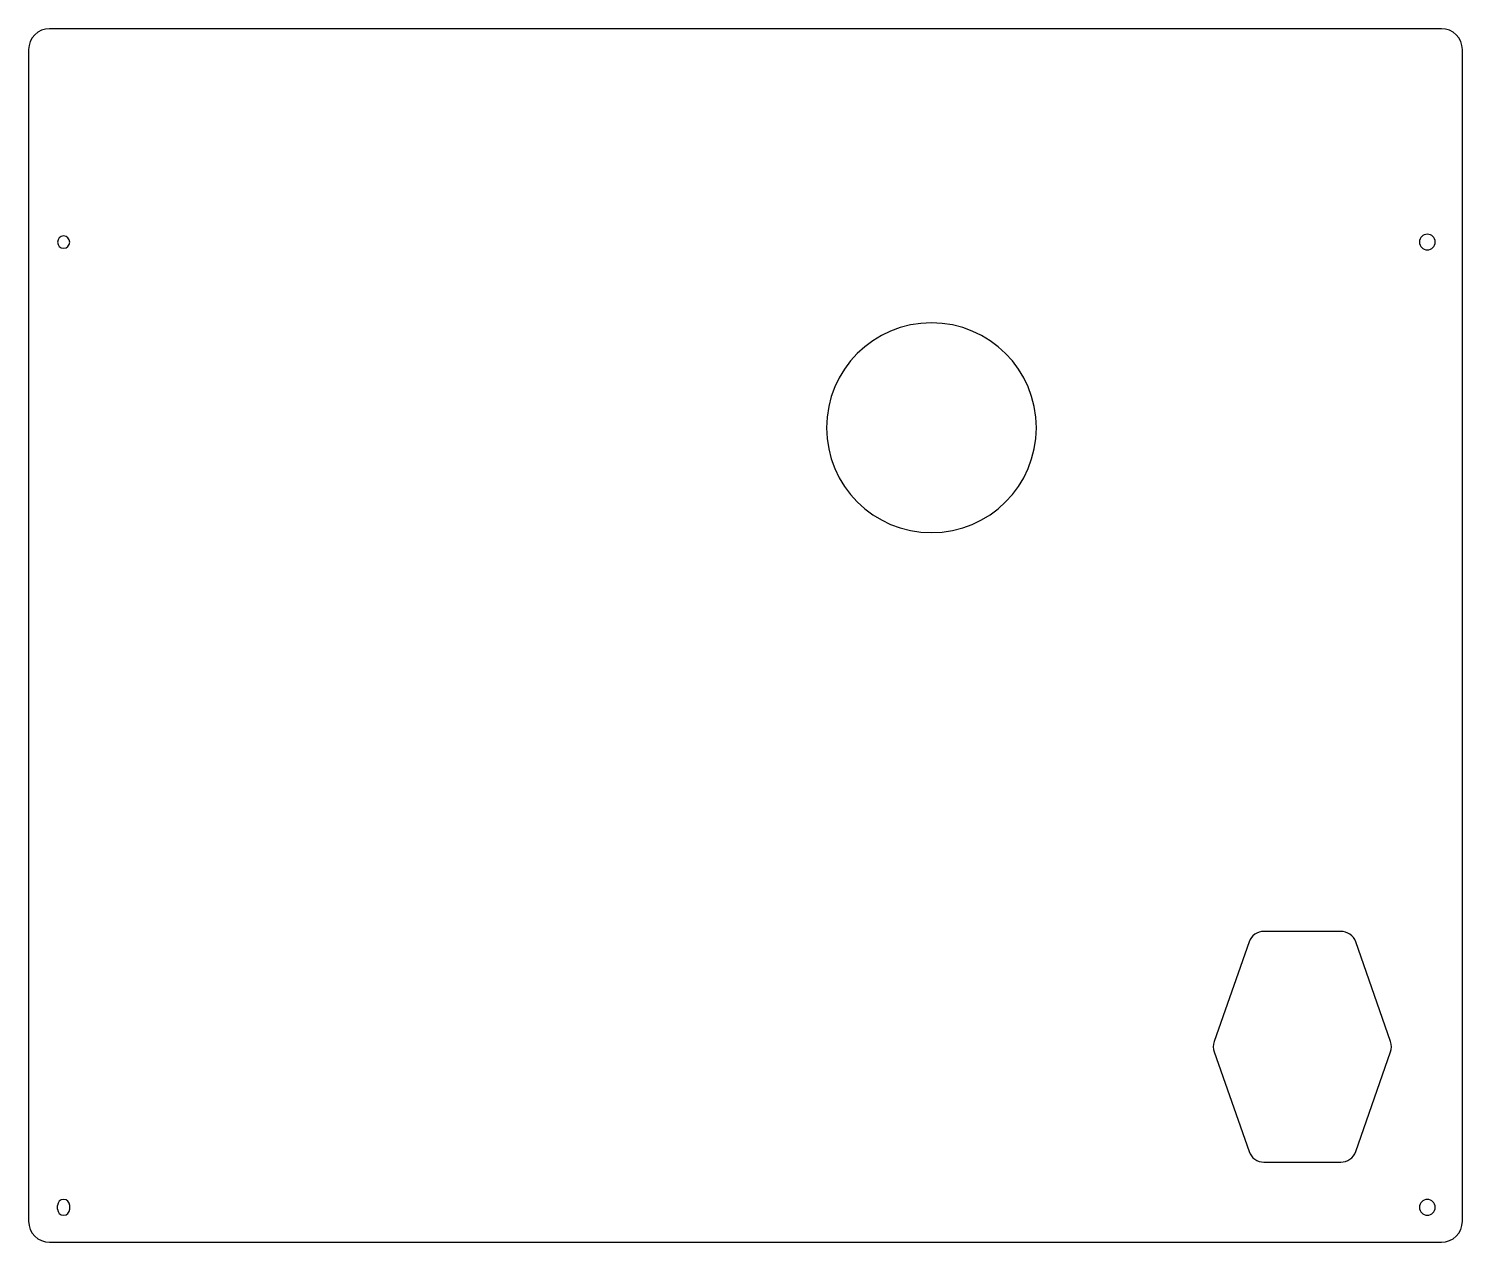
# Model space of a CAD drawing. Header units: inches. Extents: x -8.1 to 8.1, y -5.8 to 7.8.
import ezdxf

# ---------------------------------------------------------------- set-up
doc = ezdxf.new("R2010")
doc.units = ezdxf.units.IN
doc.header["$MEASUREMENT"] = 0

msp = doc.modelspace()

# ---------------------------------------------------------------- linework, layer by layer
at = {"color": 7, "linetype": 'Continuous', "lineweight": 25}
for p, q in [((7.835, 7.815), (-7.835, 7.815)), ((-8.071, 7.579), (-8.071, -5.61)), ((8.071, -5.61), (8.071, 7.579)), ((6.703, -2.346), (5.837, -2.346)), ((5.669, -2.464), (5.276, -3.586)), ((7.264, -3.586), (6.87, -2.464)), ((5.276, -3.704), (5.669, -4.826)), ((6.87, -4.826), (7.264, -3.704)), ((5.837, -4.944), (6.703, -4.944)), ((-7.746, -5.472), (-7.746, -5.433)), ((-7.608, -5.472), (-7.608, -5.433)), ((-7.835, -5.846), (7.835, -5.846))]:
    msp.add_line(p, q, dxfattribs=at)
for centre, radius, start, end in [((-7.835, 7.579), 0.236, 90, 180), ((7.835, 7.579), 0.236, 0, 90), ((7.677, 5.413), 0.0886, 90, 270), ((7.677, 5.413), 0.0886, 270, 90), ((-7.677, 5.413), 0.0689, 90, 270), ((-7.677, 5.413), 0.0689, 270, 90), ((2.094, 3.323), 1.181, 90, 270), ((2.094, 3.323), 1.181, 270, 90), ((5.837, -2.523), 0.177, 90, 160.6652), ((6.703, -2.523), 0.177, 19.3348, 90), ((5.443, -3.645), 0.177, 160.6652, 199.3348), ((7.096, -3.645), 0.177, 340.6652, 19.3348), ((5.837, -4.767), 0.177, 199.3348, 270), ((6.703, -4.767), 0.177, 270, 340.6652), ((-7.677, -5.433), 0.0689, 0, 180), ((-7.677, -5.472), 0.0689, 180, 0), ((7.677, -5.453), 0.0886, 90, 270), ((7.677, -5.453), 0.0886, 270, 90), ((-7.835, -5.61), 0.236, 180, 270), ((7.835, -5.61), 0.236, 270, 0)]:
    msp.add_arc(centre, radius, start, end, dxfattribs=at)

doc.saveas('drawing.dxf')
